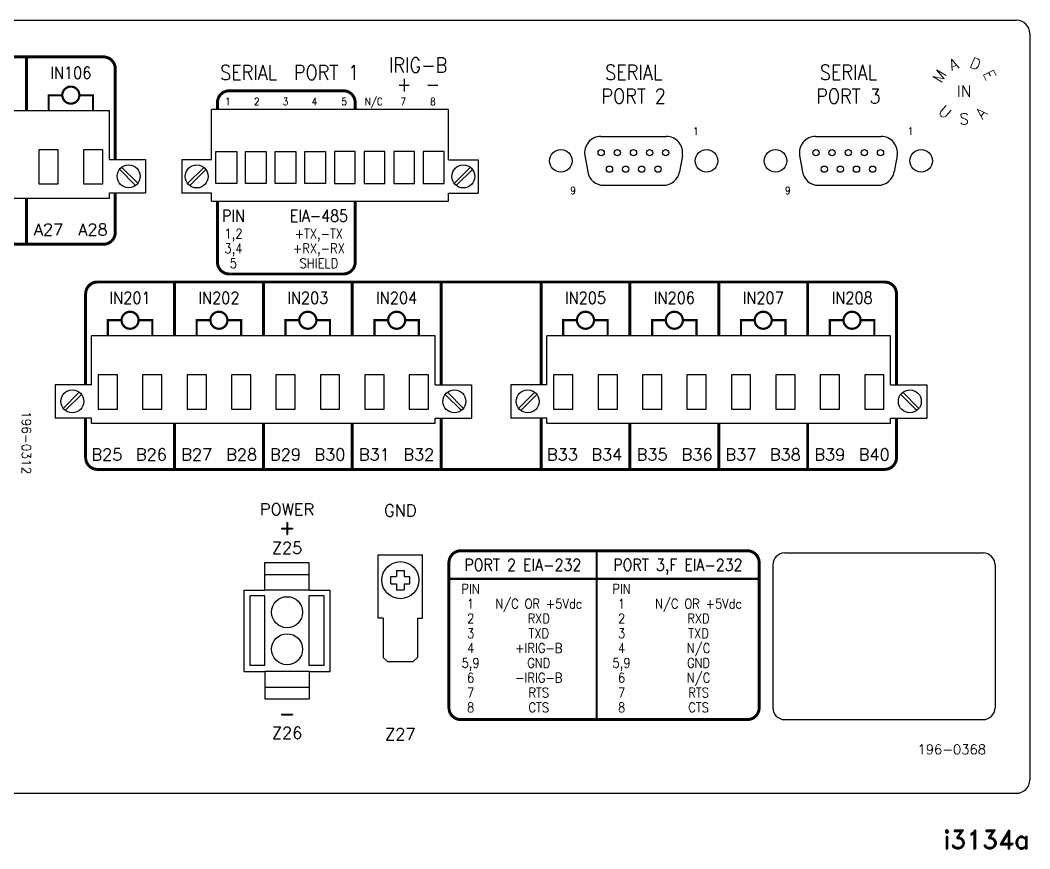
# Model space of a CAD drawing. Extents: x 3.1 to 20.4, y 5.8 to 11.4.
# Drawn here: x 13.56 to 20.38, y 5.76 to 11.36 of the extents above; entities that cross this region are included whole.
import ezdxf
from ezdxf.enums import TextEntityAlignment as Align

# ---------------------------------------------------------------- set-up
doc = ezdxf.new("R2010")
doc.units = 0
doc.header["$MEASUREMENT"] = 0
doc.layers.get('0').update_dxf_attribs({"linetype": 'CONTINUOUS'})
doc.layers.add('DWG', color=7, linetype='CONTINUOUS')
doc.styles.add('JS', font='ROMANS')
doc.styles.add('ROMAND', font='ROMAND', dxfattribs={"width": 0.875})
doc.styles.add('ROMANS', font='romans.shx', dxfattribs={"width": 0.875})

msp = doc.modelspace()

# ---------------------------------------------------------------- linework, layer by layer
for p, q in [((3.215, 11.36), (20.285, 11.36)), ((20.375, 11.27), (20.375, 6.23)), ((18.72, 7.7625), (20.06, 7.7625)), ((15.21, 7.5125), (15.21, 7.6975)), ((15.51, 7.5125), (15.51, 7.6975)), ((18.64, 7.6825), (18.64, 6.7175)), ((20.14, 7.6825), (20.14, 6.7175)), ((15.07, 7.5125), (15.21, 7.5125)), ((15.51, 7.5125), (15.65, 7.5125)), ((16.039, 7.0305), (16.211, 7.0305)), ((15.07, 6.9625), (15.21, 6.9625)), ((15.21, 6.9625), (15.21, 6.7775)), ((15.51, 6.9625), (15.51, 6.7775)), ((15.51, 6.9625), (15.65, 6.9625)), ((18.72, 6.6375), (20.06, 6.6375)), ((3.215, 6.14), (20.285, 6.14))]:
    msp.add_line(p, q)
at = {"linetype": 'CONTINUOUS', "extrusion": (0, 0, -1)}
for p, q in [((14.16, 10.749), (12.44, 10.749)), ((16.45, 10.7575), (14.85, 10.7575)), ((14.16, 10.4185), (14.405, 10.4185)), ((14.405, 10.4185), (14.405, 10.1935)), ((14.65, 10.4175), (14.65, 10.1925)), ((14.85, 10.4175), (14.65, 10.4175)), ((16.45, 10.4175), (16.65, 10.4175)), ((16.65, 10.4175), (16.65, 10.1925)), ((14.16, 10.1935), (14.405, 10.1935)), ((14.85, 10.1925), (14.65, 10.1925)), ((16.45, 10.1925), (16.65, 10.1925)), ((16.36, 9.229), (14.04, 9.229)), ((19.435, 9.229), (17.115, 9.229)), ((13.795, 8.8985), (13.795, 8.6735)), ((14.04, 8.8985), (13.795, 8.8985)), ((16.36, 8.8985), (16.605, 8.8985)), ((16.605, 8.8985), (16.605, 8.6735)), ((16.87, 8.8985), (16.87, 8.6735)), ((17.115, 8.8985), (16.87, 8.8985)), ((19.435, 8.8985), (19.68, 8.8985)), ((19.68, 8.8985), (19.68, 8.6735)), ((14.04, 8.6735), (13.795, 8.6735)), ((16.36, 8.6735), (16.605, 8.6735)), ((17.115, 8.6735), (16.87, 8.6735)), ((19.435, 8.6735), (19.68, 8.6735))]:
    msp.add_line(p, q, dxfattribs=at)
at = {"linetype": 'CONTINUOUS'}
for p, q in [((14.16, 10.4185), (14.16, 10.749)), ((14.85, 10.4175), (14.85, 10.7575)), ((16.45, 10.4175), (16.45, 10.7575)), ((14.3514, 10.2587), (14.2427, 10.3674)), ((14.6886, 10.2577), (14.7973, 10.3664)), ((16.4886, 10.2577), (16.5973, 10.3664)), ((14.3373, 10.2446), (14.2286, 10.3533)), ((14.7027, 10.2436), (14.8114, 10.3523)), ((16.5027, 10.2436), (16.6114, 10.3523)), ((12.44, 10.159), (14.16, 10.159)), ((14.16, 10.159), (14.16, 10.1935)), ((14.85, 10.138), (14.85, 10.1925)), ((16.45, 10.138), (16.45, 10.1925)), ((14.85, 10.138), (16.45, 10.138)), ((14.04, 8.8985), (14.04, 9.229)), ((16.36, 8.8985), (16.36, 9.229)), ((17.115, 8.8985), (17.115, 9.229)), ((19.435, 8.8985), (19.435, 9.229)), ((13.8486, 8.7387), (13.9573, 8.8474)), ((13.8627, 8.7246), (13.9714, 8.8333)), ((16.5373, 8.7246), (16.4286, 8.8333)), ((16.5514, 8.7387), (16.4427, 8.8474)), ((16.9236, 8.7387), (17.0323, 8.8474)), ((16.9377, 8.7246), (17.0464, 8.8333)), ((19.6123, 8.7246), (19.5036, 8.8333)), ((19.6264, 8.7387), (19.5177, 8.8474)), ((14.04, 8.639), (14.04, 8.6735)), ((16.36, 8.639), (16.36, 8.6735)), ((17.115, 8.639), (17.115, 8.6735)), ((19.435, 8.639), (19.435, 8.6735)), ((14.04, 8.639), (16.36, 8.639)), ((17.115, 8.639), (19.435, 8.639)), ((15.975, 7.751), (16.275, 7.751)), ((15.975, 7.322), (15.975, 7.751)), ((16.275, 7.322), (16.275, 7.751)), ((15.21, 7.6975), (15.51, 7.6975)), ((16.1, 7.644), (16.1, 7.604)), ((16.1, 7.644), (16.15, 7.644)), ((16.15, 7.644), (16.15, 7.604)), ((15.21, 7.6175), (15.51, 7.6175)), ((16.06, 7.604), (16.1, 7.604)), ((16.06, 7.554), (16.06, 7.604)), ((16.15, 7.604), (16.19, 7.604)), ((16.19, 7.554), (16.19, 7.604)), ((15.07, 6.9625), (15.07, 7.5125)), ((15.51, 7.5125), (15.21, 7.5125)), ((15.65, 6.9625), (15.65, 7.5125)), ((16.06, 7.554), (16.1, 7.554)), ((16.1, 7.554), (16.1, 7.514)), ((16.1, 7.514), (16.15, 7.514)), ((16.15, 7.554), (16.15, 7.514)), ((16.15, 7.554), (16.19, 7.554)), ((15.11, 7.0025), (15.11, 7.4725)), ((15.21, 7.4725), (15.11, 7.4725)), ((15.21, 7.0025), (15.21, 7.4725)), ((15.51, 7.0025), (15.51, 7.4725)), ((15.61, 7.4725), (15.51, 7.4725)), ((15.61, 7.0025), (15.61, 7.4725)), ((16.01, 7.322), (15.975, 7.322)), ((16.01, 7.322), (16.01, 7.0578)), ((16.24, 7.322), (16.24, 7.0578)), ((16.24, 7.322), (16.275, 7.322)), ((16.039, 7.0305), (16.01, 7.0578)), ((16.24, 7.0578), (16.211, 7.0305)), ((15.21, 7.0025), (15.11, 7.0025)), ((15.51, 6.9625), (15.21, 6.9625)), ((15.61, 7.0025), (15.51, 7.0025)), ((15.21, 6.8575), (15.51, 6.8575)), ((15.21, 6.7775), (15.51, 6.7775))]:
    msp.add_line(p, q, dxfattribs=at)
at = {"const_width": 0.02}
for points in [[(9.95, 10.4185), (9.95, 11.0322, -0.414214), (10.03, 11.1122), (14.12, 11.1122, -0.414214), (14.2, 11.0322), (14.2, 10.4185)], [(15.82, 10.7575), (15.82, 10.8035, 0.414214), (15.74, 10.8835), (14.97, 10.8835, 0.414214), (14.89, 10.8035), (14.89, 10.7575)], [(14.2, 10.1935), (14.2, 9.927, -0.414214), (14.12, 9.847), (10.03, 9.847, -0.414214), (9.95, 9.927), (9.95, 10.1935)], [(14.89, 10.138), (14.89, 9.7262, 0.414214), (14.97, 9.6462), (15.74, 9.6462, 0.414214), (15.82, 9.7262), (15.82, 10.138)], [(14, 8.8985), (14, 9.5122, -0.414214), (14.08, 9.5922), (19.395, 9.5922, -0.414214), (19.475, 9.5122), (19.475, 8.8985)], [(19.475, 8.6735), (19.475, 8.407, -0.414214), (19.395, 8.327), (14.08, 8.327, -0.414214), (14, 8.407), (14, 8.6735)]]:
    msp.add_lwpolyline(points, format="xyb", dxfattribs=at)
for points, const_width in [([(13.6, 11.1112), (13.6, 10.749)], 0.02), ([(13.6, 10.159), (13.6, 9.847)], 0.02), ([(14.6, 9.5922), (14.6, 9.229)], 0.02), ([(15.2, 9.5922), (15.2, 9.229)], 0.02), ([(15.8, 9.5922), (15.8, 9.229)], 0.02), ([(16.4, 9.5922), (16.4, 8.8985)], 0.02), ([(17.075, 9.5922), (17.075, 8.8985)], 0.02), ([(17.675, 9.5922), (17.675, 9.229)], 0.02), ([(18.275, 9.5922), (18.275, 9.229)], 0.02), ([(18.875, 9.5922), (18.875, 9.229)], 0.02), ([(14.15, 9.229), (14.15, 9.334), (14.2425, 9.334)], 0.015), ([(14.45, 9.229), (14.45, 9.334), (14.3575, 9.334)], 0.015), ([(14.75, 9.229), (14.75, 9.334), (14.8425, 9.334)], 0.015), ([(15.05, 9.229), (15.05, 9.334), (14.9575, 9.334)], 0.015), ([(15.35, 9.229), (15.35, 9.334), (15.4425, 9.334)], 0.015), ([(15.65, 9.229), (15.65, 9.334), (15.5575, 9.334)], 0.015), ([(15.95, 9.229), (15.95, 9.334), (16.0425, 9.334)], 0.015), ([(16.25, 9.229), (16.25, 9.334), (16.1575, 9.334)], 0.015), ([(17.225, 9.229), (17.225, 9.334), (17.3175, 9.334)], 0.015), ([(17.525, 9.229), (17.525, 9.334), (17.4325, 9.334)], 0.015), ([(17.825, 9.229), (17.825, 9.334), (17.9175, 9.334)], 0.015), ([(18.125, 9.229), (18.125, 9.334), (18.0325, 9.334)], 0.015), ([(18.425, 9.229), (18.425, 9.334), (18.5175, 9.334)], 0.015), ([(18.725, 9.229), (18.725, 9.334), (18.6325, 9.334)], 0.015), ([(19.025, 9.229), (19.025, 9.334), (19.1175, 9.334)], 0.015), ([(19.325, 9.229), (19.325, 9.334), (19.2325, 9.334)], 0.015), ([(16.4, 8.6735), (16.4, 8.327)], 0.02), ([(17.075, 8.6735), (17.075, 8.327)], 0.02), ([(14.6, 8.639), (14.6, 8.327)], 0.02), ([(15.2, 8.639), (15.2, 8.327)], 0.02), ([(15.8, 8.639), (15.8, 8.327)], 0.02), ([(17.675, 8.639), (17.675, 8.327)], 0.02), ([(18.275, 8.639), (18.275, 8.327)], 0.02), ([(18.875, 8.639), (18.875, 8.327)], 0.02)]:
    msp.add_lwpolyline(points, dxfattribs=dict(const_width=const_width))
at = {"linetype": 'CONTINUOUS'}
for points, const_width in [([(13.8425, 10.854, 1), (13.9575, 10.854, 1)], 0.015), ([(16.5331, 7.7775), (18.4675, 7.7775, -0.414214), (18.5475, 7.6975), (18.5475, 6.7175, -0.414214), (18.4675, 6.6375), (16.5331, 6.6375, -0.414214), (16.4531, 6.7175), (16.4531, 7.6975, -0.414214)], 0.02)]:
    msp.add_lwpolyline(points, format="xyb", close=True, dxfattribs=dict(at, const_width=const_width))
at = {"linetype": 'CONTINUOUS', "const_width": 0.015}
for points in [[(13.8425, 10.853), (13.75, 10.853), (13.75, 10.749)], [(13.9575, 10.853), (14.05, 10.853), (14.05, 10.749)], [(17.4503, 6.6375), (17.4503, 7.7775)], [(16.4531, 7.5875), (18.5475, 7.5875)]]:
    msp.add_lwpolyline(points, dxfattribs=at)
for points in [[(17.479, 10.575, 0.466308), (17.3707, 10.4459, 0.466308)], [(18.0293, 10.4459, 0.466308), (17.921, 10.575, 0.466308)], [(18.929, 10.575, 0.466308), (18.8207, 10.4459, 0.466308)], [(19.4793, 10.4459, 0.466308), (19.371, 10.575, 0.466308)], [(17.3897, 10.3359, 0.36397), (17.498, 10.245, 0.36397)], [(17.901, 10.245, 0.36397), (18.0093, 10.3359, 0.36397)], [(18.8397, 10.3359, 0.36397), (18.948, 10.245, 0.36397)], [(19.351, 10.245, 0.36397), (19.4593, 10.3359, 0.36397)]]:
    msp.add_lwpolyline(points, format="xyb")
for points in [[(17.479, 10.575), (17.921, 10.575)], [(18.929, 10.575), (19.371, 10.575)], [(17.37, 10.446), (17.39, 10.336)], [(18.029, 10.446), (18.009, 10.336)], [(18.82, 10.446), (18.84, 10.336)], [(19.479, 10.446), (19.459, 10.336)], [(17.498, 10.245), (17.901, 10.245)], [(18.948, 10.245), (19.351, 10.245)]]:
    msp.add_lwpolyline(points)
for points in [[(13.685, 10.2545), (13.815, 10.2545), (13.815, 10.4845), (13.685, 10.4845)], [(13.985, 10.2545), (14.115, 10.2545), (14.115, 10.4845), (13.985, 10.4845)], [(15.02, 10.258), (14.88, 10.258), (14.88, 10.473), (15.02, 10.473)], [(15.22, 10.258), (15.08, 10.258), (15.08, 10.473), (15.22, 10.473)], [(15.42, 10.258), (15.28, 10.258), (15.28, 10.473), (15.42, 10.473)], [(15.62, 10.258), (15.48, 10.258), (15.48, 10.473), (15.62, 10.473)], [(15.68, 10.258), (15.82, 10.258), (15.82, 10.473), (15.68, 10.473)], [(15.88, 10.258), (16.02, 10.258), (16.02, 10.473), (15.88, 10.473)], [(16.08, 10.258), (16.22, 10.258), (16.22, 10.473), (16.08, 10.473)], [(16.28, 10.258), (16.42, 10.258), (16.42, 10.473), (16.28, 10.473)], [(14.215, 8.9645), (14.085, 8.9645), (14.085, 8.7345), (14.215, 8.7345)], [(14.385, 8.7345), (14.515, 8.7345), (14.515, 8.9645), (14.385, 8.9645)], [(14.685, 8.7345), (14.815, 8.7345), (14.815, 8.9645), (14.685, 8.9645)], [(14.985, 8.7345), (15.115, 8.7345), (15.115, 8.9645), (14.985, 8.9645)], [(15.285, 8.7345), (15.415, 8.7345), (15.415, 8.9645), (15.285, 8.9645)], [(15.585, 8.7345), (15.715, 8.7345), (15.715, 8.9645), (15.585, 8.9645)], [(15.885, 8.7345), (16.015, 8.7345), (16.015, 8.9645), (15.885, 8.9645)], [(16.185, 8.7345), (16.315, 8.7345), (16.315, 8.9645), (16.185, 8.9645)], [(17.29, 8.9645), (17.16, 8.9645), (17.16, 8.7345), (17.29, 8.7345)], [(17.46, 8.7345), (17.59, 8.7345), (17.59, 8.9645), (17.46, 8.9645)], [(17.76, 8.7345), (17.89, 8.7345), (17.89, 8.9645), (17.76, 8.9645)], [(18.06, 8.7345), (18.19, 8.7345), (18.19, 8.9645), (18.06, 8.9645)], [(18.36, 8.7345), (18.49, 8.7345), (18.49, 8.9645), (18.36, 8.9645)], [(18.66, 8.7345), (18.79, 8.7345), (18.79, 8.9645), (18.66, 8.9645)], [(18.96, 8.7345), (19.09, 8.7345), (19.09, 8.9645), (18.96, 8.9645)], [(19.26, 8.7345), (19.39, 8.7345), (19.39, 8.9645), (19.26, 8.9645)]]:
    msp.add_lwpolyline(points, close=True)
at = {"const_width": 0.015}
for points in [[(14.2425, 9.334, 1), (14.3575, 9.334, 1)], [(14.8425, 9.334, 1), (14.9575, 9.334, 1)], [(15.4425, 9.334, 1), (15.5575, 9.334, 1)], [(16.0425, 9.334, 1), (16.1575, 9.334, 1)], [(17.3175, 9.334, 1), (17.4325, 9.334, 1)], [(17.9175, 9.334, 1), (18.0325, 9.334, 1)], [(18.5175, 9.334, 1), (18.6325, 9.334, 1)], [(19.1175, 9.334, 1), (19.2325, 9.334, 1)]]:
    msp.add_lwpolyline(points, format="xyb", close=True, dxfattribs=at)
for centre, radius in [((17.208, 10.41), 0.076), ((17.481, 10.466), 0.021), ((17.59, 10.466), 0.021), ((17.699, 10.466), 0.021), ((17.808, 10.466), 0.021), ((17.917, 10.466), 0.021), ((18.192, 10.41), 0.076), ((18.658, 10.41), 0.076), ((18.931, 10.466), 0.021), ((19.04, 10.466), 0.021), ((19.149, 10.466), 0.021), ((19.258, 10.466), 0.021), ((19.367, 10.466), 0.021), ((19.642, 10.41), 0.076), ((17.537, 10.354), 0.021), ((17.646, 10.354), 0.021), ((17.755, 10.354), 0.021), ((17.864, 10.354), 0.021), ((18.987, 10.354), 0.021), ((19.096, 10.354), 0.021), ((19.205, 10.354), 0.021), ((19.314, 10.354), 0.021)]:
    msp.add_circle(centre, radius)
at = {"linetype": 'CONTINUOUS'}
for centre, radius in [((14.29, 10.306), 0.0775), ((14.75, 10.305), 0.0775), ((16.55, 10.305), 0.0775), ((13.91, 8.786), 0.0775), ((16.49, 8.786), 0.0775), ((16.985, 8.786), 0.0775), ((19.565, 8.786), 0.0775), ((16.125, 7.579), 0.125), ((15.36, 7.3625), 0.105), ((15.36, 7.1125), 0.105)]:
    msp.add_circle(centre, radius, dxfattribs=at)
for centre, radius, start, end in [((20.285, 11.27), 0.09, 0, 90), ((18.72, 7.6825), 0.08, 90, 180), ((20.06, 7.6825), 0.08, 0, 90), ((18.72, 6.7175), 0.08, 180, 270), ((20.06, 6.7175), 0.08, 270, 0), ((20.285, 6.23), 0.09, 270, 0)]:
    msp.add_arc(centre, radius, start, end)

# ---------------------------------------------------------------- texts
for s, height, style, width, p in [('IN106', 0.08, 'ROMAND', 0.9, (13.9, 10.9648)), ('SERIAL', 0.1, 'ROMAND', 0.875, (15.1004, 10.957)), ('PORT', 0.1, 'ROMAND', 0.875, (15.5555, 10.957)), ('1', 0.1, 'ROMAND', 0.875, (15.8096, 10.957)), ('IRIG-B', 0.1, 'ROMAND', 0.875, (16.245, 11.007)), ('+', 0.1, 'ROMAND', 0.875, (16.15, 10.8793)), ('-', 0.1, 'ROMAND', 0.875, (16.345, 10.8793)), ('N/C', 0.05, 'ROMANS', 0.875, (15.945, 10.7853)), ('1', 0.05, 'ROMANS', 0.875, (14.96, 10.7853)), ('2', 0.05, 'ROMANS', 0.875, (15.155, 10.7853)), ('3', 0.05, 'ROMANS', 0.875, (15.35, 10.7853)), ('4', 0.05, 'ROMANS', 0.875, (15.545, 10.7853)), ('5', 0.05, 'ROMANS', 0.875, (15.745, 10.7853)), ('7', 0.05, 'ROMANS', 0.875, (16.145, 10.7853)), ('8', 0.05, 'ROMANS', 0.875, (16.345, 10.7853)), ('PIN', 0.08, 'ROMAND', 0.875, (14.9981, 9.9991)), ('EIA-485', 0.08, 'ROMAND', 0.875, (15.5749, 9.9991)), ('1,2', 0.065, 'ROMANS', 0.875, (14.9981, 9.8862)), ('+TX,-TX', 0.065, 'ROMANS', 0.875, (15.5749, 9.8862)), ('3,4', 0.065, 'ROMANS', 0.875, (14.9981, 9.7862)), ('+RX,-RX', 0.065, 'ROMANS', 0.875, (15.5749, 9.7862)), ('5', 0.065, 'ROMANS', 0.875, (14.9981, 9.6862)), ('SHIELD', 0.065, 'ROMANS', 0.875, (15.5749, 9.6862)), ('IN201', 0.08, 'ROMAND', 0.9, (14.3, 9.4458)), ('IN202', 0.08, 'ROMAND', 0.9, (14.9, 9.4458)), ('IN203', 0.08, 'ROMAND', 0.9, (15.5, 9.4458)), ('IN204', 0.08, 'ROMAND', 0.9, (16.1, 9.4458)), ('IN205', 0.08, 'ROMAND', 0.9, (17.375, 9.4458)), ('IN206', 0.08, 'ROMAND', 0.9, (17.975, 9.4458)), ('IN207', 0.08, 'ROMAND', 0.9, (18.575, 9.4458)), ('IN208', 0.08, 'ROMAND', 0.9, (19.175, 9.4458)), ('PORT 2 EIA-232', 0.08, 'ROMAND', 0.875, (16.9517, 7.6425)), ('PORT 3,F EIA-232', 0.08, 'ROMAND', 0.875, (17.9989, 7.6425)), ('PIN', 0.065, 'ROMANS', 0.875, (16.5992, 7.4875)), ('PIN', 0.065, 'ROMANS', 0.875, (17.6184, 7.4875)), ('1', 0.065, 'ROMANS', 0.875, (16.5992, 7.3875)), ('N/C OR +5Vdc', 0.065, 'ROMANS', 0.875, (17.0597, 7.3875)), ('1', 0.065, 'ROMANS', 0.875, (17.6184, 7.3875)), ('N/C OR +5Vdc', 0.065, 'ROMANS', 0.875, (18.1382, 7.3875)), ('2', 0.065, 'ROMANS', 0.875, (16.5992, 7.2875)), ('RXD', 0.065, 'ROMANS', 0.875, (17.0597, 7.2875)), ('2', 0.065, 'ROMANS', 0.875, (17.6184, 7.2875)), ('RXD', 0.065, 'ROMANS', 0.875, (18.1382, 7.2875)), ('3', 0.065, 'ROMANS', 0.875, (16.5992, 7.1875)), ('TXD', 0.065, 'ROMANS', 0.875, (17.0597, 7.1875)), ('3', 0.065, 'ROMANS', 0.875, (17.6184, 7.1875)), ('TXD', 0.065, 'ROMANS', 0.875, (18.1382, 7.1875)), ('N/C', 0.065, 'ROMANS', 0.875, (18.1382, 7.0875)), ('4', 0.065, 'ROMANS', 0.875, (16.5992, 7.0875)), ('+IRIG-B', 0.065, 'ROMANS', 0.875, (17.0597, 7.0875)), ('4', 0.065, 'ROMANS', 0.875, (17.6184, 7.0875)), ('5,9', 0.065, 'ROMANS', 0.875, (16.5992, 6.9875)), ('GND', 0.065, 'ROMANS', 0.875, (17.0597, 6.9875)), ('5,9', 0.065, 'ROMANS', 0.875, (17.6184, 6.9875)), ('GND', 0.065, 'ROMANS', 0.875, (18.1382, 6.9875)), ('N/C', 0.065, 'ROMANS', 0.875, (18.1382, 6.8875)), ('6', 0.065, 'ROMANS', 0.875, (16.5992, 6.8875)), ('-IRIG-B', 0.065, 'ROMANS', 0.875, (17.0597, 6.8875)), ('6', 0.065, 'ROMANS', 0.875, (17.6184, 6.8875)), ('7', 0.065, 'ROMANS', 0.875, (16.5992, 6.7875)), ('RTS', 0.065, 'ROMANS', 0.875, (17.0597, 6.7875)), ('7', 0.065, 'ROMANS', 0.875, (17.6184, 6.7875)), ('RTS', 0.065, 'ROMANS', 0.875, (18.1382, 6.7875)), ('8', 0.065, 'ROMANS', 0.875, (16.5992, 6.6875)), ('CTS', 0.065, 'ROMANS', 0.875, (17.0597, 6.6875)), ('8', 0.065, 'ROMANS', 0.875, (17.6184, 6.6875)), ('CTS', 0.065, 'ROMANS', 0.875, (18.1382, 6.6875))]:
    msp.add_text(s, height=height, dxfattribs=dict(at, style=style, width=width)).set_placement(p, align=Align.CENTER)
at = {"width": 0.875}
for s, height, style, p in [('SERIAL', 0.1, 'ROMAND', (17.7, 10.958)), ('SERIAL', 0.1, 'ROMAND', (19.15, 10.958)), ('PORT 2', 0.1, 'ROMAND', (17.7001, 10.7973)), ('PORT 3', 0.1, 'ROMAND', (19.1501, 10.7973)), ('1', 0.05, 'ROMANS', (18.1199, 10.5852)), ('1', 0.05, 'ROMANS', (19.5699, 10.5852)), ('9', 0.05, 'ROMANS', (17.2912, 10.185)), ('9', 0.05, 'ROMANS', (18.7412, 10.185))]:
    msp.add_text(s, height=height, dxfattribs=dict(at, style=style)).set_placement(p, align=Align.CENTER)
at = {"linetype": 'CONTINUOUS', "style": 'ROMAND'}
for s, rotation, p in [('A', 21.39664, (19.8469, 11.0159)), ('D', 335.91528, (19.962, 11.0456)), ('M', 59.43571, (19.7773, 10.9311)), ('E', 296.55258, (20.0562, 11.0009)), ('U', 318.00769, (19.7512, 10.7358)), ('A', 46.48824, (20.0548, 10.6868))]:
    msp.add_text(s, height=0.075, rotation=rotation, dxfattribs=at).set_placement(p)
for s, height, p in [('IN', 0.075, (19.9322, 10.8431)), ('S', 0.075, (19.9322, 10.656)), ('POWER', 0.08, (15.36, 8.017)), ('GND', 0.08, (16.125, 8.009)), ('+', 0.1, (15.36, 7.8822)), ('Z25', 0.08, (15.36, 7.757)), ('-', 0.1, (15.36, 6.6275)), ('Z26', 0.08, (15.36, 6.5075)), ('Z27', 0.08, (16.125, 6.4995))]:
    msp.add_text(s, height=height, dxfattribs=at).set_placement(p, align=Align.CENTER)
at = {"style": 'ROMAND'}
for s, p in [('A27', (13.7495, 9.946)), ('A28', (14.0495, 9.946)), ('B25', (14.1439, 8.427)), ('B26', (14.4439, 8.427)), ('B27', (14.75, 8.427)), ('B28', (15.0537, 8.427)), ('B29', (15.3495, 8.427)), ('B30', (15.6495, 8.427)), ('B31', (15.9495, 8.427)), ('B32', (16.2495, 8.427)), ('B33', (17.2189, 8.427)), ('B34', (17.5189, 8.427)), ('B35', (17.825, 8.427)), ('B36', (18.1287, 8.427)), ('B37', (18.4245, 8.427)), ('B38', (18.7245, 8.427)), ('B39', (19.0245, 8.427)), ('B40', (19.3245, 8.427))]:
    msp.add_text(s, height=0.08, dxfattribs=at).set_placement(p, align=Align.MIDDLE)
at = {"style": 'ROMANS'}
msp.add_text('196-0312', height=0.06, rotation=270, dxfattribs=at).set_placement((13.57, 8.7206))
at = {"style": 'JS'}
msp.add_text('196-0368', height=0.065, dxfattribs=at).set_placement((19.848, 6.404), align=Align.CENTER)
at = {"layer": 'DWG', "style": 'ROMAND'}
msp.add_text('i3134a', height=0.125, dxfattribs=at).set_placement((20.375, 5.765), align=Align.RIGHT)

doc.saveas('drawing.dxf')
